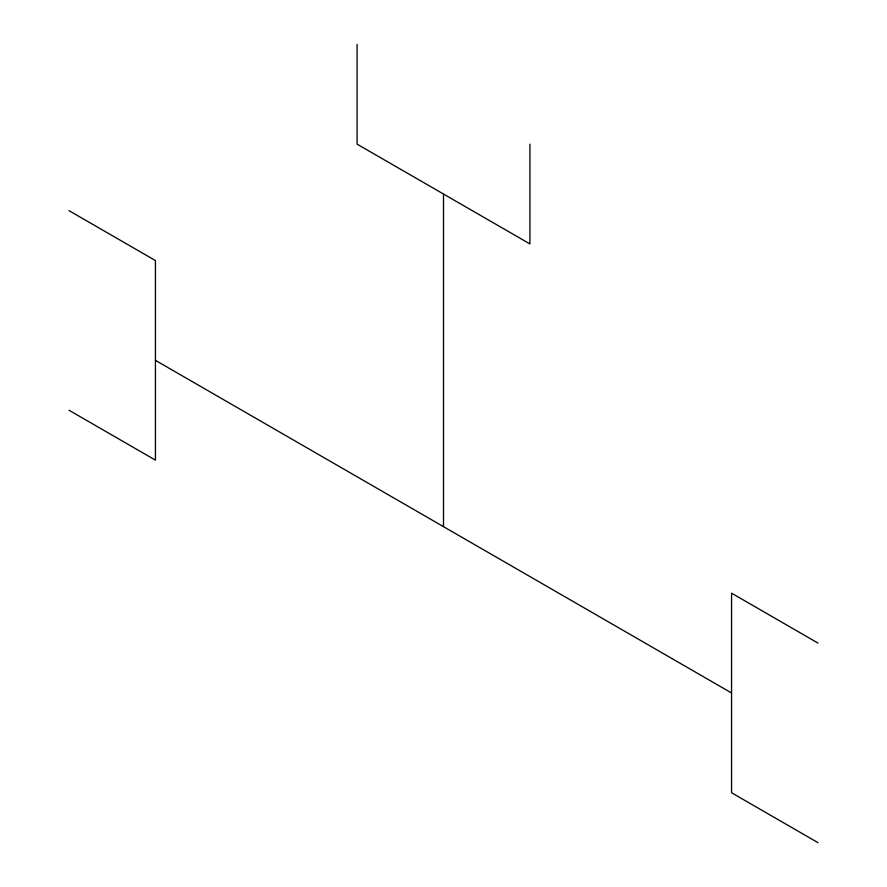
<?xml version="1.0" encoding="UTF-8"?>
<svg xmlns="http://www.w3.org/2000/svg" width="887" height="887" viewBox="0 0 887 887"><rect width="100%" height="100%" fill="white"/><g stroke="black" fill="none" stroke-linecap="round" stroke-linejoin="round"><path stroke-width="1.33" d="M69.02 210.662L155.436 260.556L155.436 460.131L69.02 410.237M817.98 643.075L731.564 593.181L731.564 792.756L817.98 842.65M155.436 360.344L731.564 692.969M529.916 144.137L529.916 243.925L357.084 144.137L357.084 44.35M443.5 194.031L443.5 526.656"/></g></svg>
